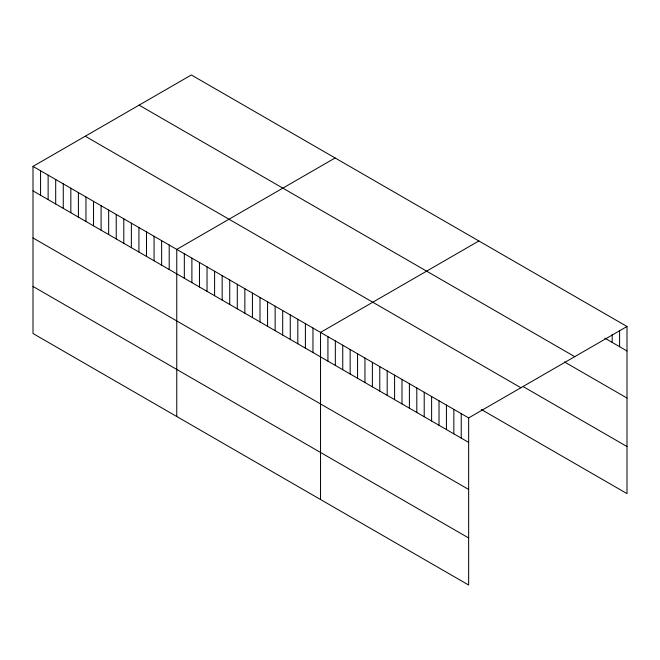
<?xml version="1.0" encoding="UTF-8"?>
<svg xmlns="http://www.w3.org/2000/svg" width="660" height="660" viewBox="0 0 660 660"><rect width="100%" height="100%" fill="white"/><g stroke="black" fill="none" stroke-linecap="round" stroke-linejoin="round"><path stroke-width="0.99" d="M33 166.394L468.649 417.912L468.649 585.032L33 333.514L33 166.394L191.35 74.968L627 326.486L627 493.606L481.346 409.522M335.115 157.971L176.764 249.389L176.764 416.518M478.88 240.966L320.529 332.392L320.529 499.513M468.649 417.912L627 326.486M604.783 338.143L627 350.971M139.095 105.138L574.744 356.656M564.457 361.936L627 398.046M523.314 386.677L627 446.539M85.255 136.224L520.905 387.742M33 190.88L468.649 442.398M33 237.946L468.649 489.464M33 286.448L468.649 537.966M619.591 330.371L619.591 346.698M612.191 334.257L612.191 342.424M461.241 413.63L461.241 438.124M453.832 409.357L453.832 433.843M446.432 405.083L446.432 429.569M439.024 400.81L439.024 425.296M431.615 396.528L431.615 421.014M424.215 392.254L424.215 416.74M416.807 387.981L416.807 412.467M409.398 383.699L409.398 408.193M401.989 379.426L401.989 403.912M394.589 375.152L394.589 399.638M387.181 370.879L387.181 395.365M379.772 366.597L379.772 391.083M372.372 362.323L372.372 386.81M364.963 358.05L364.963 382.536M357.555 353.776L357.555 378.262M350.155 349.495L350.155 373.981M342.746 345.221L342.746 369.707M335.338 340.948L335.338 365.434M327.929 336.666L327.929 361.152M312.964 328.028L312.964 352.514M305.39 323.656L305.39 348.142M297.825 319.291L297.825 343.777M290.26 314.919L290.26 339.405M282.695 310.555L282.695 335.041M275.129 306.182L275.129 330.668M267.564 301.818L267.564 326.304M259.999 297.445L259.999 321.932M252.425 293.073L252.425 317.567M244.86 288.709L244.86 313.195M237.295 284.336L237.295 308.83M229.729 279.972L229.729 304.458M222.164 275.599L222.164 300.094M214.599 271.235L214.599 295.721M207.034 266.863L207.034 291.357M199.46 262.498L199.46 286.984M191.895 258.126L191.895 282.612M184.33 253.762L184.33 278.248M169.199 245.025L169.199 269.511M161.634 240.652L161.634 265.138M154.06 236.288L154.06 260.774M146.495 231.916L146.495 256.402M138.93 227.551L138.93 252.037M131.365 223.179L131.365 247.665M123.799 218.815L123.799 243.301M116.234 214.442L116.234 238.928M108.669 210.078L108.669 234.564M101.096 205.706L101.096 230.191M93.53 201.341L93.53 225.827M85.965 196.969L85.965 221.455M78.4 192.605L78.4 217.09M70.834 188.232L70.834 212.718M63.269 183.868L63.269 208.354M55.696 179.495L55.696 203.981M48.13 175.131L48.13 199.617M40.565 170.758L40.565 195.244"/></g></svg>
